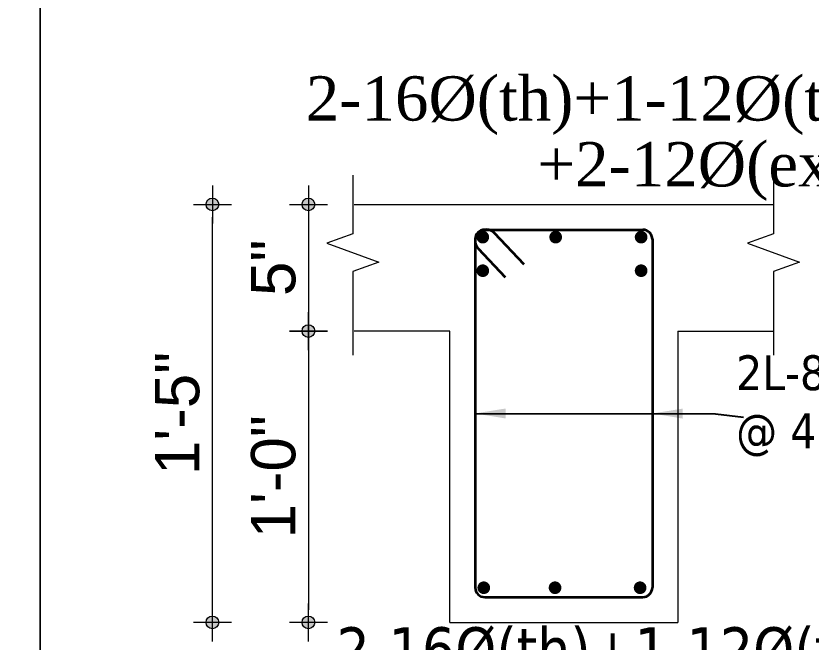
# Model space of a CAD drawing. Header units: inches. Extents: x 130993 to 274375, y -5108 to 103559.
# Drawn here: x 140966.1 to 141091.7, y 50617.6 to 50716.5 of the extents above; entities that cross this region are included whole.
import ezdxf

# ---------------------------------------------------------------- set-up
doc = ezdxf.new("R2010")
doc.units = ezdxf.units.IN
doc.header["$MEASUREMENT"] = 0
doc.header["$PDMODE"] = 2
doc.header["$PDSIZE"] = -3
for name, color, linetype, lineweight in [('DIM', 5, 'Continuous', 9), ('DIMENSION', 142, 'Continuous', 20), ('HATCH', 9, 'Continuous', 9), ('REN', 7, 'Continuous', 35), ('TEXT', 181, 'Continuous', 13), ('TRENCH', 7, 'Continuous', 20)]:
    doc.layers.add(name, color=color, linetype=linetype, lineweight=lineweight)
doc.styles.add('DIM', font='dutch.ttf')
doc.styles.add('ramon', font='arial.ttf', dxfattribs={"height": 7})
doc.styles.add('TAHOMA', font='tahoma.ttf', dxfattribs={"height": 9})
doc.dimstyles.new('1-4', dxfattribs={"dimscale": 0, "dimtxt": 8, "dimasz": 4, "dimexe": 3, "dimexo": 3, "dimgap": 2, "dimtad": 1, "dimdec": 0, "dimlfac": 0.5, "dimzin": 3, "dimdsep": 46, "dimlunit": 4, "dimtxsty": 'TAHOMA', "dimblk1": 'ARCHTICK', "dimblk2": 'ARCHTICK', "dimsah": 1, "dimcen": 0, "dimdle": 2, "dimclrd": 6, "dimclre": 6, "dimclrt": 7, "dimadec": 0, "dimazin": 0, "dimtfac": 0.333333, "dimtdec": 0, "dimtmove": 1, "dimatfit": 2, "dimfxl": 1, "dimtolj": 1, "dimtzin": 0, "dimlwd": -1, "dimlwe": -1, "dimarcsym": 0})
doc.dimstyles.new('ARROW1', dxfattribs={"dimscale": 96, "dimtxt": 15, "dimasz": 0.05, "dimexe": 0.078125, "dimexo": 0.09375, "dimgap": 0.03125, "dimtad": 1, "dimdec": 0, "dimzin": 3, "dimdsep": 46, "dimlunit": 4, "dimtxsty": 'TAHOMA', "dimcen": 0.09375, "dimclrt": 7, "dimadec": 0, "dimazin": 0, "dimtfac": 1, "dimtdec": 0, "dimtmove": 0, "dimatfit": 3, "dimfxl": 1, "dimfrac": 2, "dimtolj": 1, "dimtzin": 0, "dimarcsym": 0})
doc.dimstyles.new('s2', dxfattribs={"dimtxt": 6, "dimasz": 2, "dimexe": 6, "dimexo": 18, "dimgap": 1.9375, "dimtad": 1, "dimdec": 0, "dimlfac": 0.25, "dimzin": 3, "dimdsep": 46, "dimlunit": 4, "dimtxsty": 'ramon', "dimblk": 'dot 2', "dimcen": 0.09375, "dimse1": 1, "dimse2": 1, "dimclrd": 1, "dimclre": 1, "dimclrt": 256, "dimadec": 0, "dimazin": 0, "dimtfac": 0.75, "dimtdec": 0, "dimtix": 1, "dimtmove": 1, "dimatfit": 3, "dimldrblk": 'DOT', "dimfxl": 1, "dimtolj": 1, "dimtzin": 0, "dimlwd": 9, "dimlwe": 9, "dimarcsym": 0})

# ---------------------------------------------------------------- blocks, each defined once
blk = doc.blocks.new('dot1')
at = {"layer": 'HATCH'}
h = blk.add_hatch(color=256, dxfattribs=at)
edge = h.paths.add_edge_path()
edge.add_arc((0, 0), 1, 0, 360)
for p, q in [((0, 3), (0, -3)), ((3, 0), (-3, 0))]:
    blk.add_line(p, q, dxfattribs=at)
blk.add_circle((0, 0), 1, dxfattribs=at)
blk = doc.blocks.new('dot 2')
at = {"layer": 'HATCH', "xscale": 0.5, "yscale": 0.5, "zscale": 0.5}
blk.add_blockref('dot1', (0, 0), dxfattribs=at)
blk = doc.blocks.new('*D1463')
at = {"layer": 'Defpoints', "color": 0, "ltscale": 50}
for p in [(141020.56, 50666.7), (141012.27, 50620.7), (141034.63, 50620.7)]:
    blk.add_point(p, dxfattribs=at)
at = {"layer": 'DIMENSION', "color": 1, "lineweight": 9, "ltscale": 50}
blk.add_line((141012.27, 50664.7), (141012.27, 50622.7), dxfattribs=at)
at = {"layer": 'DIMENSION', "color": 1, "lineweight": 9, "ltscale": 50, "xscale": 2, "yscale": 2, "zscale": 2}
for p, rotation in [((141012.27, 50666.7), 90), ((141012.27, 50620.7), 270)]:
    blk.add_blockref('dot 2', p, dxfattribs=dict(at, rotation=rotation))
at = {"layer": 'DIMENSION', "ltscale": 50, "insert": (141006.76, 50643.7), "char_height": 7, "attachment_point": 5, "rotation": 90, "style": 'ramon'}
blk.add_mtext('\\A1;1\'-0"', dxfattribs=at)
blk = doc.blocks.new('_Dot')
at = {"color": 0, "linetype": 'ByBlock', "lineweight": -2}
blk.add_line((-0.5, 0), (-1, 0), dxfattribs=at)
at = {"color": 0, "linetype": 'ByBlock', "const_width": 0.5}
blk.add_lwpolyline([(-0.25, 0, 1), (0.25, 0, 1)], format="xyb", close=True, dxfattribs=at)
blk = doc.blocks.new('*D1464')
at = {"layer": 'Defpoints', "color": 0, "ltscale": 50}
for p in [(141020.56, 50686.7), (141012.27, 50666.7), (141020.56, 50666.7)]:
    blk.add_point(p, dxfattribs=at)
at = {"layer": 'DIMENSION', "color": 1, "lineweight": 9, "ltscale": 50}
blk.add_line((141012.27, 50684.7), (141012.27, 50668.7), dxfattribs=at)
at = {"layer": 'DIMENSION', "color": 1, "lineweight": 9, "ltscale": 50, "xscale": 2, "yscale": 2, "zscale": 2}
for p, rotation in [((141012.27, 50686.7), 90), ((141012.27, 50666.7), 270)]:
    blk.add_blockref('dot 2', p, dxfattribs=dict(at, rotation=rotation))
at = {"layer": 'DIMENSION', "ltscale": 50, "insert": (141006.77, 50676.7), "char_height": 7, "attachment_point": 5, "rotation": 90, "style": 'ramon'}
blk.add_mtext('\\A1;5"', dxfattribs=at)
blk = doc.blocks.new('*D1465')
at = {"layer": 'Defpoints', "color": 0, "ltscale": 50}
for p in [(140997.11, 50686.7), (141034.63, 50686.7), (141034.63, 50620.7)]:
    blk.add_point(p, dxfattribs=at)
at = {"layer": 'DIMENSION', "color": 1, "lineweight": 9, "ltscale": 50}
blk.add_line((140997.11, 50622.7), (140997.11, 50684.7), dxfattribs=at)
at = {"layer": 'DIMENSION', "color": 1, "lineweight": 9, "ltscale": 50, "xscale": 2, "yscale": 2, "zscale": 2}
for p, rotation in [((140997.11, 50686.7), 90), ((140997.11, 50620.7), 270)]:
    blk.add_blockref('dot 2', p, dxfattribs=dict(at, rotation=rotation))
at = {"layer": 'DIMENSION', "ltscale": 50, "insert": (140991.59, 50653.7), "char_height": 7, "attachment_point": 5, "rotation": 90, "style": 'ramon'}
blk.add_mtext('\\A1;1\'-5"', dxfattribs=at)
blk = doc.blocks.new('_ArchTick')
at = {"color": 0, "linetype": 'ByBlock', "const_width": 0.15}
blk.add_lwpolyline([(-0.5, -0.5), (0.5, 0.5)], dxfattribs=at)
blk = doc.blocks.new('*D2881')
at = {"layer": 'Defpoints', "color": 0, "ltscale": 50}
for p in [(136306.35, 50828.37), (136294.78, 50750.37), (136306.35, 50750.37)]:
    blk.add_point(p, dxfattribs=at)
at = {"layer": 'Defpoints', "color": 0}
for p in [(146842.44, 49743.66), (146860.44, 49743.66), (146860.44, 49727.55)]:
    blk.add_point(p, dxfattribs=at)
at = {"layer": 'DIM', "color": 6}
for p, q in [((146842.44, 49740.66), (146842.44, 49724.55)), ((146860.44, 49740.66), (146860.44, 49724.55)), ((146840.44, 49727.55), (146862.44, 49727.55))]:
    blk.add_line(p, q, dxfattribs=at)
at = {"layer": 'DIMENSION', "color": 1, "lineweight": 9, "ltscale": 50}
blk.add_line((136294.78, 50826.37), (136294.78, 50752.37), dxfattribs=at)
at = {"layer": 'DIM', "color": 6, "xscale": 4, "yscale": 4, "zscale": 4, "rotation": 180}
blk.add_blockref('_ArchTick', (146842.44, 49727.55), dxfattribs=at)
at = {"layer": 'DIM', "color": 6, "xscale": 4, "yscale": 4, "zscale": 4}
blk.add_blockref('_ArchTick', (146860.44, 49727.55), dxfattribs=at)
at = {"layer": 'DIMENSION', "color": 1, "lineweight": 9, "ltscale": 50, "xscale": 2, "yscale": 2, "zscale": 2}
for p, rotation in [((136294.78, 50828.37), 90), ((136294.78, 50750.37), 270)]:
    blk.add_blockref('dot 2', p, dxfattribs=dict(at, rotation=rotation))
at = {"layer": 'DIM', "color": 7, "insert": (146852.44, 49734.22), "char_height": 9, "attachment_point": 5, "style": 'TAHOMA'}
blk.add_mtext('\\A1;9"', dxfattribs=at)
at = {"layer": 'DIMENSION', "ltscale": 50, "insert": (136289.27, 50789.37), "char_height": 7, "attachment_point": 5, "rotation": 90, "style": 'ramon'}
blk.add_mtext('\\A1;1\'-8"', dxfattribs=at)
blk = doc.blocks.new('*D2882')
at = {"layer": 'Defpoints', "color": 0, "ltscale": 50}
for p in [(136306.35, 50842.25), (136306.35, 50823.77), (136378.35, 50823.77)]:
    blk.add_point(p, dxfattribs=at)
at = {"layer": 'Defpoints', "color": 0}
for p in [(146892.3, 49957.66), (146905.44, 49957.66), (146905.44, 49923.66)]:
    blk.add_point(p, dxfattribs=at)
at = {"layer": 'DIM', "color": 6}
for p, q in [((146892.3, 49921.66), (146892.3, 49959.66)), ((146902.44, 49957.66), (146889.3, 49957.66)), ((146902.44, 49923.66), (146889.3, 49923.66))]:
    blk.add_line(p, q, dxfattribs=at)
at = {"layer": 'DIMENSION', "color": 1, "lineweight": 9, "ltscale": 50}
blk.add_line((136376.35, 50842.25), (136308.35, 50842.25), dxfattribs=at)
at = {"layer": 'DIM', "color": 6, "xscale": 4, "yscale": 4, "zscale": 4}
for p, rotation in [((146892.3, 49957.66), 90), ((146892.3, 49923.66), 270)]:
    blk.add_blockref('_ArchTick', p, dxfattribs=dict(at, rotation=rotation))
at = {"layer": 'DIMENSION', "color": 1, "lineweight": 9, "ltscale": 50, "xscale": 2, "yscale": 2, "zscale": 2, "rotation": 180}
blk.add_blockref('dot 2', (136306.35, 50842.25), dxfattribs=at)
at = {"layer": 'DIMENSION', "color": 1, "lineweight": 9, "ltscale": 50, "xscale": 2, "yscale": 2, "zscale": 2}
blk.add_blockref('dot 2', (136378.35, 50842.25), dxfattribs=at)
at = {"layer": 'DIM', "color": 7, "insert": (146885.69, 49940.66), "char_height": 9, "attachment_point": 5, "rotation": 90, "style": 'TAHOMA'}
blk.add_mtext('\\A1;1\'-5"', dxfattribs=at)
at = {"layer": 'DIMENSION', "ltscale": 50, "insert": (136342.35, 50847.77), "char_height": 7, "attachment_point": 5, "style": 'ramon'}
blk.add_mtext('\\A1;1\'-6"', dxfattribs=at)

msp = doc.modelspace()

# ---------------------------------------------------------------- linework, layer by layer
at = {"layer": 'DIMENSION', "color": 0, "lineweight": 9}
for points in [[(140969.88, 50547.08), (140800.38, 50547.08), (140800.38, 50725.58), (140969.88, 50725.58)], [(141139.38, 50547.08), (140969.88, 50547.08), (140969.88, 50725.58), (141139.38, 50725.58)]]:
    msp.add_lwpolyline(points, close=True, dxfattribs=at)
at = {"layer": 'HATCH', "linetype": 'Continuous'}
for points in [[(141019.29, 50691.31), (141019.29, 50682.09), (141015.17, 50680.59), (141023.41, 50677.59), (141019.29, 50676.09), (141019.29, 50662.92)], [(141085.76, 50691.31), (141085.76, 50682.09), (141081.64, 50680.59), (141089.88, 50677.59), (141085.76, 50676.09), (141085.76, 50662.92)]]:
    msp.add_lwpolyline(points, dxfattribs=at)
at = {"layer": 'REN'}
for p, q in [((141040.13, 50682.7), (141065.13, 50682.7)), ((141038.63, 50681.2), (141038.63, 50626.2)), ((141066.63, 50681.2), (141066.63, 50626.2)), ((141040.13, 50624.7), (141065.13, 50624.7))]:
    msp.add_line(p, q, dxfattribs=at)
msp.add_lwpolyline([(141046.38, 50677.22), (141041.67, 50682.18, 1), (141039.09, 50679.73), (141043.38, 50675.23)], format="xyb", dxfattribs=at)
at = {"layer": 'REN', "const_width": 1}
for points in [[(141040.33, 50681.54, -1), (141039.33, 50681.54, -1)], [(141050.85, 50681.54, 1), (141051.85, 50681.54, 1)], [(141064.35, 50681.54, 1), (141065.35, 50681.54, 1)], [(141040.33, 50676.24, -1), (141039.33, 50676.24, -1)], [(141064.35, 50676.24, 1), (141065.35, 50676.24, 1)], [(141040.49, 50626.18, -1), (141039.49, 50626.18, -1)], [(141050.75, 50626.18, 1), (141051.75, 50626.18, 1)], [(141064.19, 50626.18, 1), (141065.19, 50626.18, 1)]]:
    msp.add_lwpolyline(points, format="xyb", close=True, dxfattribs=at)
at = {"layer": 'REN'}
for centre, start, end in [((141040.13, 50681.2), 90, 180), ((141065.13, 50681.2), 0, 90), ((141040.13, 50626.2), 180, 270), ((141065.13, 50626.2), 270, 0)]:
    msp.add_arc(centre, 1.5, start, end, dxfattribs=at)
at = {"layer": 'TRENCH', "lineweight": 15}
for p, q in [((141019.51, 50686.7), (141085.76, 50686.7)), ((141034.63, 50666.7), (141019.51, 50666.7)), ((141034.63, 50620.7), (141034.63, 50666.7)), ((141070.63, 50666.7), (141070.63, 50620.7)), ((141070.63, 50666.7), (141085.76, 50666.7)), ((141034.63, 50620.7), (141070.63, 50620.7))]:
    msp.add_line(p, q, dxfattribs=at)

# ---------------------------------------------------------------- texts
at = {"layer": 'TEXT', "style": 'DIM'}
for s, p in [(' 2-16%%C(th)+1-12%%C(th)', (141009.23, 50699.95)), ('        +2-12%%C(ext.)', (141027.31, 50689.55))]:
    msp.add_text(s, height=7, dxfattribs=at).set_placement(p)
at = {"layer": 'TEXT', "ltscale": 0.5, "style": 'TAHOMA'}
msp.add_text(' 2-16%%C(th)+1-12%%C(th)', height=7, dxfattribs=at).set_placement((141014.11, 50612.94))
at = {"layer": 'TEXT', "ltscale": 0.5, "insert": (141079.86, 50662.88), "char_height": 5.5, "width": 43.1137, "attachment_point": 1, "style": 'TAHOMA'}
msp.add_mtext('2L-8%%Cstirrups\\P@ 4" c/c', dxfattribs=at)

# ---------------------------------------------------------------- dimensions: what is measured, and where the dimension line sits
at = {"layer": 'DIM'}
dim = msp.add_linear_dim(base=(146892.3, 49957.66), p1=(146905.44, 49923.66), p2=(146905.44, 49957.66), angle=90, dimstyle='1-4', override={"dimscale": 1}, dxfattribs=at)
dim.commit()
dim.dimension.update_dxf_attribs({"geometry": '*D2882', "text_midpoint": (146885.69, 49940.66)})
dim = msp.add_linear_dim(base=(146860.44, 49727.55), p1=(146842.44, 49743.66), p2=(146860.44, 49743.66), dimstyle='1-4', override={"dimscale": 1}, dxfattribs=at)
dim.commit()
dim.dimension.update_dxf_attribs({"geometry": '*D2881', "text_midpoint": (146852.44, 49727.55), "dimtype": 160})
at = {"layer": 'DIMENSION', "ltscale": 50}
dim = msp.add_linear_dim(base=(136306.35, 50842.25), p1=(136378.35, 50823.77), p2=(136306.35, 50823.77), dimstyle='s2', dxfattribs=at)
dim.commit()
dim.dimension.update_dxf_attribs({"geometry": '*D2882', "text_midpoint": (136342.35, 50847.77)})
for base, p1, p2, picture, middle in [((136294.77964836, 50750.36620242), (136306.35019524, 50828.36620242), (136306.35019524, 50750.36620242), '*D2881', (136289.26813745, 50789.36620242)), ((140997.10649687, 50686.69678023), (141034.634681, 50620.69678023), (141034.634681, 50686.69678023), '*D1465', (140991.59498595, 50653.69678024)), ((141012.27, 50666.7), (141020.56, 50686.7), (141020.56, 50666.7), '*D1464', (141006.77, 50676.7)), ((141012.26796933, 50620.69678023), (141020.55730835, 50666.69678023), (141034.634681, 50620.69678023), '*D1463', (141006.75645842, 50643.69678024))]:
    dim = msp.add_linear_dim(base=base, p1=p1, p2=p2, angle=90, dimstyle='s2', dxfattribs=at)
    dim.commit()
    dim.dimension.update_dxf_attribs({"geometry": picture, "text_midpoint": middle})

# ---------------------------------------------------------------- leaders
at = {"layer": 'HATCH'}
for points in [[(141038.63, 50653.7), (141076.6, 50653.65), (141081.02, 50653.12)], [(141066.63, 50653.7), (141076.6, 50653.65), (141081.02, 50653.12)]]:
    msp.add_leader(points, dimstyle='ARROW1', dxfattribs=at)

doc.saveas('drawing.dxf')
